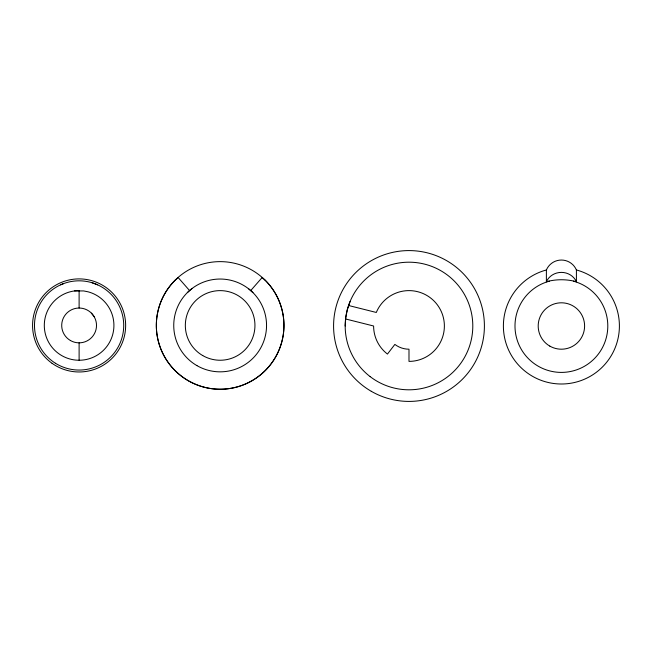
<?xml version="1.0" encoding="UTF-8"?>
<svg xmlns="http://www.w3.org/2000/svg" width="652" height="652" viewBox="0 0 652 652"><rect width="100%" height="100%" fill="white"/><g stroke="black" fill="none" stroke-linecap="round" stroke-linejoin="round"><path stroke-width="0.98" d="M345.185 326L345.731 317.671L347.361 309.488L350.042 301.583M250.678 290.621L262.128 277.556L265.266 280.319M175.029 280.319L178.167 277.556L189.61 290.621M187.328 292.626L191.892 288.616M60.636 284.826L63.456 283.653M546.384 269.969L546.384 281.721C556.213 279.089 566.572 279.089 576.409 281.721L576.409 269.969A16.316 16.316 0 0 0 546.384 269.969A58.004 58.004 0 0 0 513.882 359.268A58.004 58.004 0 0 0 608.911 359.268A58.004 58.004 0 0 0 576.409 269.969M74.564 290.931L83.652 290.931L88.118 291.819A34.8 34.8 0 0 1 105.771 347.809A34.8 34.8 0 0 1 47.563 340.14A34.8 34.8 0 0 1 79.112 290.629L79.112 308.037M348.706 305.535L376.302 312.463A35.387 35.387 0 0 1 418.152 291.819A35.387 35.387 0 0 1 444.077 330.621A35.387 35.387 0 0 1 408.991 361.387L408.991 349.203A23.203 23.203 0 0 1 394.867 344.411L387.451 354.069A35.387 35.387 0 0 1 373.612 326L345.65 318.983M92.119 282.756L97.58 284.826M248.396 288.616L252.96 292.626M91.41 313.131L94.181 316.733M79.112 342.838L79.112 360.238M573.401 281.175A46.406 46.406 0 0 1 599.408 352.618A46.406 46.406 0 0 1 523.385 352.618A46.406 46.406 0 0 1 549.383 281.175M546.384 281.721A16.316 15.346 0 0 1 561.396 272.389A16.316 15.346 0 0 1 576.409 281.721M265.266 280.311A63.806 63.806 0 0 1 265.266 370.54A63.806 63.806 0 0 1 175.029 370.54A63.806 63.806 0 0 1 175.029 280.311M549.791 346.09A23.203 23.203 0 0 0 584.599 326A23.203 23.203 0 0 0 549.791 305.91A23.203 23.203 0 0 0 549.791 346.09M370.149 376.62A63.806 63.806 0 0 0 472.252 334.329A63.806 63.806 0 0 0 384.574 267.051A63.806 63.806 0 0 0 370.149 376.62M371.29 391.306A75.404 75.404 0 0 0 484.403 326A75.404 75.404 0 0 0 371.29 260.694A75.404 75.404 0 0 0 371.29 391.306M70.408 340.507A17.4 17.4 0 0 0 96.512 325.438A17.4 17.4 0 0 0 70.408 310.368A17.4 17.4 0 0 0 70.408 340.507M55.493 363.286A44.613 44.613 0 0 0 123.701 326.962A44.613 44.613 0 0 0 58.134 286.057A44.613 44.613 0 0 0 55.493 363.286M52.054 363.303A46.536 46.536 0 0 0 125.428 329.928A46.536 46.536 0 0 0 59.837 283.074A46.536 46.536 0 0 0 52.054 363.303M196.945 365.625A46.406 46.406 0 0 0 266.546 325.438A46.406 46.406 0 0 0 196.945 285.25A46.406 46.406 0 0 0 196.945 365.625M188.241 380.695A63.806 63.806 0 0 0 283.954 325.438A63.806 63.806 0 0 0 188.241 270.181A63.806 63.806 0 0 0 188.241 380.695M202.739 355.576A34.8 34.8 0 0 0 254.948 325.438A34.8 34.8 0 0 0 202.739 295.291A34.8 34.8 0 0 0 202.739 355.576"/></g></svg>
